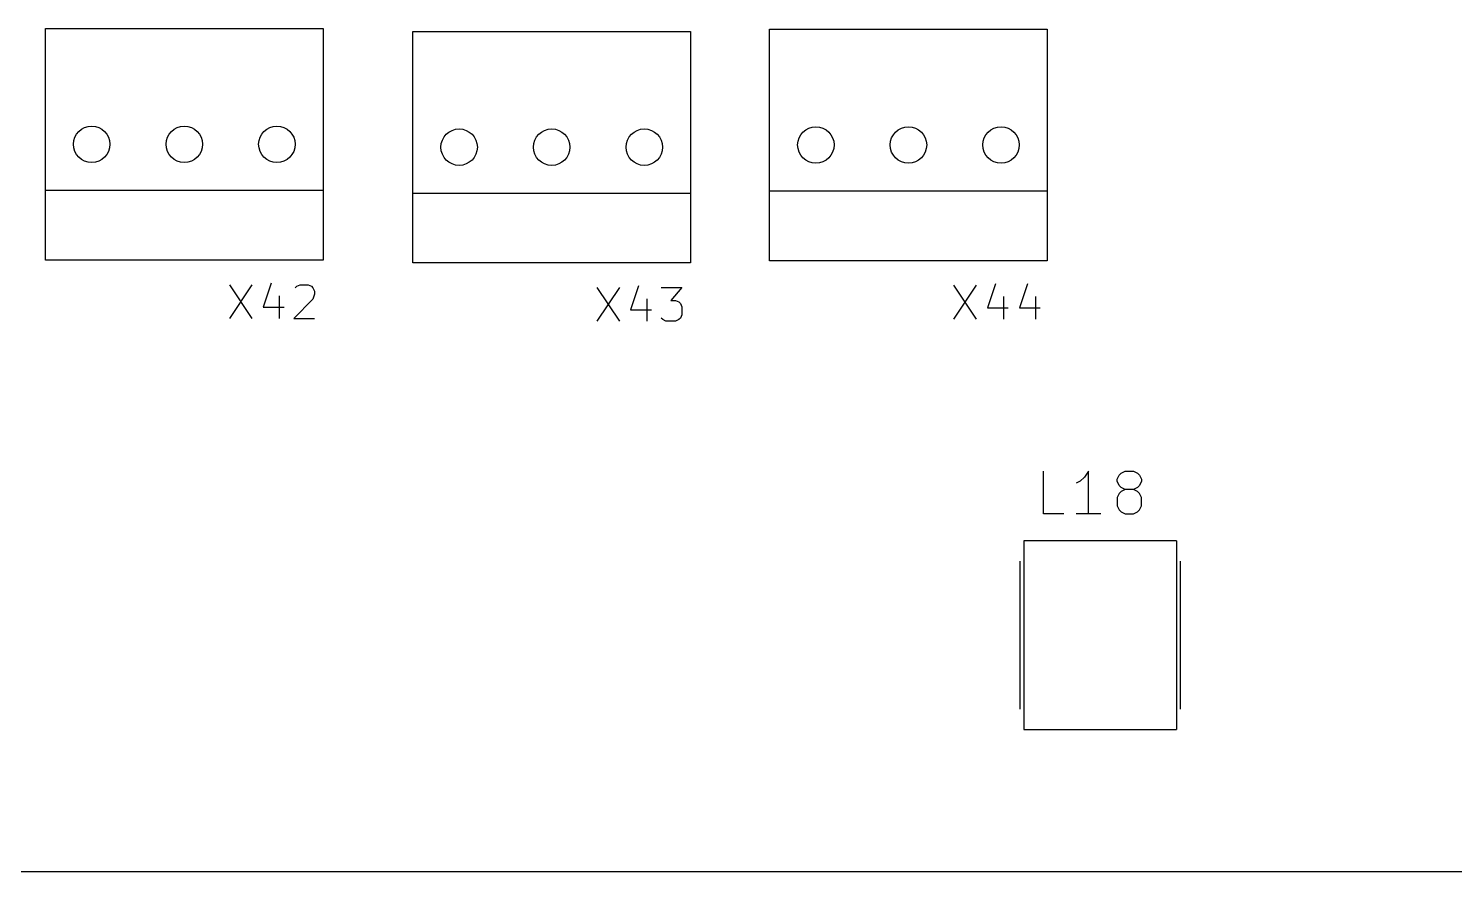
# Model space of a CAD drawing. Header units: millimetres. Extents: x -1 to 260, y -56 to 300.
# Drawn here: x 90.71 to 129.83, y 0 to 23.12 of the extents above; entities that cross this region are included whole.
import ezdxf

# ---------------------------------------------------------------- set-up
doc = ezdxf.new("R2010")
doc.units = ezdxf.units.MM
for name, color, linetype, true_color in [('Edge.Cuts', 254, 'CONTINUOUS', 0xd0d2cd), ('F.Fab', 9, 'CONTINUOUS', 0xafafaf), ('F.Silkscreen', 41, 'CONTINUOUS', 0xf2eda1)]:
    doc.layers.add(name, color=color, linetype=linetype, true_color=true_color)

msp = doc.modelspace()

# ---------------------------------------------------------------- linework, layer by layer
at = {"layer": 'Edge.Cuts', "linetype": 'CONTINUOUS'}
msp.add_line((0, 0), (260, 0), dxfattribs=at)
at = {"layer": 'Edge.Cuts'}
for centre in [(92.443334, 19.941656), (94.983334, 19.941656), (97.523334, 19.941656), (102.523256, 19.86345), (105.063256, 19.86345), (107.603256, 19.86345), (112.310165, 19.92435), (114.850165, 19.92435), (117.390165, 19.92435)]:
    msp.add_circle(centre, 0.5, dxfattribs=at)
at = {"layer": 'F.Fab', "linetype": 'CONTINUOUS'}
for p, q in [((118.012, 9.071), (118.012, 3.889)), ((122.203, 9.071), (118.012, 9.071)), ((122.203, 9.071), (122.203, 3.889)), ((117.91, 8.512), (117.91, 4.448)), ((122.304, 8.512), (122.304, 4.448)), ((118.012, 3.889), (122.203, 3.889))]:
    msp.add_line(p, q, dxfattribs=at)
at = {"layer": 'F.Fab'}
for centre in [(92.443334, 19.941656), (94.983334, 19.941656), (97.523334, 19.941656), (102.523256, 19.86345), (105.063256, 19.86345), (107.603256, 19.86345), (112.310165, 19.92435), (114.850165, 19.92435), (117.390165, 19.92435)]:
    msp.add_circle(centre, 0.5, dxfattribs=at)
at = {"layer": 'F.Silkscreen', "linetype": 'CONTINUOUS'}
for p, q in [((91.173334, 23.116656), (98.793334, 23.116656)), ((91.173334, 18.671656), (91.173334, 23.116656)), ((98.793334, 23.116656), (98.793334, 18.671656)), ((111.040165, 23.09935), (118.660165, 23.09935)), ((111.040165, 18.65435), (111.040165, 23.09935)), ((118.660165, 23.09935), (118.660165, 18.65435)), ((101.253256, 23.03845), (108.873256, 23.03845)), ((101.253256, 18.59345), (101.253256, 23.03845)), ((108.873256, 23.03845), (108.873256, 18.59345)), ((91.173334, 16.766656), (91.173334, 18.671656)), ((98.793334, 18.671656), (91.173334, 18.671656)), ((98.793334, 18.671656), (98.793334, 16.766656)), ((101.253256, 16.68845), (101.253256, 18.59345)), ((108.873256, 18.59345), (101.253256, 18.59345)), ((108.873256, 18.59345), (108.873256, 16.68845)), ((111.040165, 16.74935), (111.040165, 18.65435)), ((118.660165, 18.65435), (111.040165, 18.65435)), ((118.660165, 18.65435), (118.660165, 16.74935)), ((98.793334, 16.766656), (91.173334, 16.766656)), ((108.873256, 16.68845), (101.253256, 16.68845)), ((118.660165, 16.74935), (111.040165, 16.74935)), ((96.223658, 16.092384), (96.840031, 15.167824)), ((96.840031, 16.092384), (96.223658, 15.167824)), ((97.368351, 16.136411), (97.148217, 15.476011)), ((98.02875, 16.004331), (98.072777, 16.048357)), ((98.072777, 16.048357), (98.16083, 16.092384)), ((98.16083, 16.092384), (98.380964, 16.092384)), ((98.380964, 16.092384), (98.469017, 16.048357)), ((98.469017, 16.048357), (98.513044, 16.004331)), ((107.448273, 16.058205), (107.228139, 15.397805)), ((116.090489, 16.075078), (116.706862, 15.150518)), ((116.706862, 16.075078), (116.090489, 15.150518)), ((117.235182, 16.119105), (117.015048, 15.458705)), ((118.115715, 16.119105), (117.895581, 15.458705)), ((97.588484, 15.784197), (97.588484, 15.167824)), ((98.513044, 15.696144), (97.984724, 15.167824)), ((98.513044, 16.004331), (98.55707, 15.916277)), ((98.55707, 15.828224), (98.513044, 15.696144)), ((98.55707, 15.916277), (98.55707, 15.828224)), ((106.30358, 16.014178), (106.919953, 15.089618)), ((106.919953, 16.014178), (106.30358, 15.089618)), ((107.668406, 15.705991), (107.668406, 15.089618)), ((108.064646, 16.014178), (108.636992, 16.014178)), ((108.636992, 16.014178), (108.328806, 15.661965)), ((108.328806, 15.661965), (108.460886, 15.661965)), ((108.460886, 15.661965), (108.548939, 15.617938)), ((117.455315, 15.766891), (117.455315, 15.150518)), ((118.335848, 15.766891), (118.335848, 15.150518)), ((97.148217, 15.476011), (97.720564, 15.476011)), ((107.228139, 15.397805), (107.800486, 15.397805)), ((108.548939, 15.617938), (108.592966, 15.573911)), ((108.592966, 15.573911), (108.636992, 15.485858)), ((108.636992, 15.265725), (108.592966, 15.177671)), ((108.636992, 15.485858), (108.636992, 15.265725)), ((117.015048, 15.458705), (117.587395, 15.458705)), ((117.895581, 15.458705), (118.467928, 15.458705)), ((97.984724, 15.167824), (98.55707, 15.167824)), ((108.108672, 15.133645), (108.064646, 15.177671)), ((108.196726, 15.089618), (108.108672, 15.133645)), ((108.460886, 15.089618), (108.196726, 15.089618)), ((108.548939, 15.133645), (108.460886, 15.089618)), ((108.592966, 15.177671), (108.548939, 15.133645)), ((118.556619, 9.803844), (118.556619, 10.980372)), ((119.789172, 10.980372), (119.677122, 10.812297)), ((119.789172, 9.803844), (119.789172, 10.980372)), ((120.685574, 10.924347), (120.797625, 10.980372)), ((120.797625, 10.980372), (121.021725, 10.980372)), ((121.021725, 10.980372), (121.133776, 10.924347)), ((119.565071, 10.700247), (119.453021, 10.644222)), ((119.677122, 10.812297), (119.565071, 10.700247)), ((120.573524, 10.756272), (120.629549, 10.868322)), ((120.573524, 10.700247), (120.573524, 10.756272)), ((120.629549, 10.588196), (120.573524, 10.700247)), ((120.629549, 10.868322), (120.685574, 10.924347)), ((120.685574, 10.532171), (120.629549, 10.588196)), ((121.133776, 10.924347), (121.189801, 10.868322)), ((121.189801, 10.588196), (121.133776, 10.532171)), ((121.189801, 10.868322), (121.245826, 10.756272)), ((121.245826, 10.700247), (121.189801, 10.588196)), ((121.245826, 10.756272), (121.245826, 10.700247)), ((120.629549, 10.364096), (120.573524, 10.252046)), ((120.573524, 10.252046), (120.573524, 10.027945)), ((120.685574, 10.420121), (120.629549, 10.364096)), ((120.797625, 10.476146), (120.685574, 10.532171)), ((120.797625, 10.476146), (120.685574, 10.420121)), ((121.021725, 10.476146), (120.797625, 10.476146)), ((121.133776, 10.532171), (121.021725, 10.476146)), ((121.133776, 10.420121), (121.021725, 10.476146)), ((121.189801, 10.364096), (121.133776, 10.420121)), ((121.245826, 10.252046), (121.189801, 10.364096)), ((121.245826, 10.027945), (121.245826, 10.252046)), ((119.116871, 9.803844), (118.556619, 9.803844)), ((120.125323, 9.803844), (119.453021, 9.803844)), ((120.573524, 10.027945), (120.629549, 9.915895)), ((120.629549, 9.915895), (120.685574, 9.85987)), ((120.685574, 9.85987), (120.797625, 9.803844)), ((120.797625, 9.803844), (121.021725, 9.803844)), ((121.021725, 9.803844), (121.133776, 9.85987)), ((121.133776, 9.85987), (121.189801, 9.915895)), ((121.189801, 9.915895), (121.245826, 10.027945))]:
    msp.add_line(p, q, dxfattribs=at)
at = {"layer": 'F.Silkscreen'}
for centre in [(92.443334, 19.941656), (94.983334, 19.941656), (97.523334, 19.941656), (102.523256, 19.86345), (105.063256, 19.86345), (107.603256, 19.86345), (112.310165, 19.92435), (114.850165, 19.92435), (117.390165, 19.92435)]:
    msp.add_circle(centre, 0.5, dxfattribs=at)

doc.saveas('drawing.dxf')
